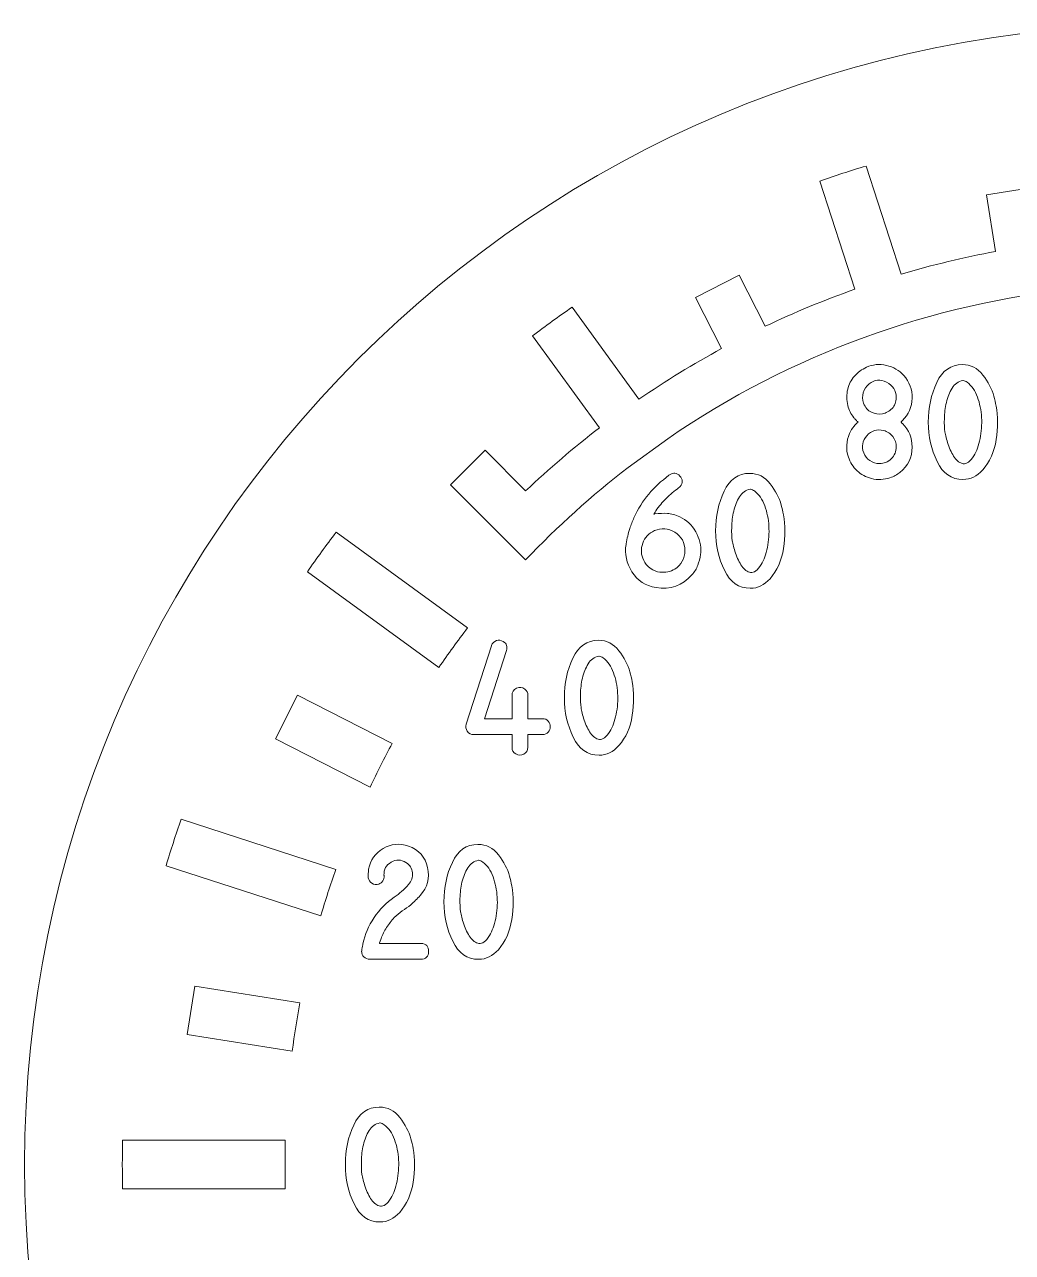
# Model space of a CAD drawing. Header units: millimetres. Extents: x -213 to 146, y -128 to 100.
# Drawn here: x -18.49 to -3.33, y -28.43 to -9.58 of the extents above; entities that cross this region are included whole.
import ezdxf

# ---------------------------------------------------------------- set-up
doc = ezdxf.new("R2010")
doc.units = ezdxf.units.MM
doc.header["$MEASUREMENT"] = 0
doc.layers.add('CUT', color=7, linetype='Continuous')
doc.layers.add('Engrave', color=7, linetype='Continuous')

msp = doc.modelspace()

# ---------------------------------------------------------------- linework, layer by layer
at = {"layer": 'CUT', "color": 250, "lineweight": 9}
msp.add_ellipse((-0.992, -27.0832), major_axis=(0, 17.5001), ratio=0.9999943, dxfattribs=at)
at = {"layer": 'Engrave', "color": 240, "lineweight": 9}
for points, knots in [([(14.7694, -24.3303), (14.7264, -24.084), (14.6776, -23.8387), (14.6231, -23.5947), (14.6231, -23.5947), (14.6231, -23.5947), (12.9113, -23.9352), (12.9113, -23.9352), (12.9113, -23.9352), (12.7604, -23.2687), (12.5619, -22.6141), (12.3171, -21.9762), (12.3171, -21.9762), (12.3171, -21.9762), (13.9296, -21.3083), (13.9296, -21.3083), (13.9296, -21.3083), (13.8393, -21.0751), (13.7436, -20.8441), (13.6425, -20.6154), (13.6425, -20.6154), (13.6425, -20.6154), (12.0301, -21.2833), (12.0301, -21.2833), (12.0301, -21.2833), (11.3709, -19.8034), (10.4647, -18.447), (9.3497, -17.2718), (9.3497, -17.2718), (9.3497, -17.2718), (10.5838, -16.0376), (10.5838, -16.0376), (10.5838, -16.0376), (10.4112, -15.8567), (10.2344, -15.6799), (10.0535, -15.5073), (10.0535, -15.5073), (10.0535, -15.5073), (8.8193, -16.7414), (8.8193, -16.7414), (8.8193, -16.7414), (7.644, -15.6264), (6.2878, -14.7201), (4.8078, -14.061), (4.8078, -14.061), (4.8078, -14.061), (5.4757, -12.4486), (5.4757, -12.4486), (5.4757, -12.4486), (5.247, -12.3475), (5.016, -12.2518), (4.7828, -12.1615), (4.7828, -12.1615), (4.7828, -12.1615), (4.1149, -13.774), (4.1149, -13.774), (4.1149, -13.774), (2.6024, -13.1937), (1.0025, -12.8754), (-0.617, -12.8328), (-0.617, -12.8328), (-0.617, -12.8328), (-0.617, -11.0875), (-0.617, -11.0875), (-0.617, -11.0875), (-0.8669, -11.0816), (-1.117, -11.0816), (-1.367, -11.0875), (-1.367, -11.0875), (-1.367, -11.0875), (-1.367, -12.8328), (-1.367, -12.8328), (-1.367, -12.8328), (-1.8633, -12.8458), (-2.3586, -12.8848), (-2.8508, -12.9496), (-2.8508, -12.9496), (-2.8508, -12.9496), (-2.9885, -12.0805), (-2.9885, -12.0805), (-2.9885, -12.0805), (-2.9885, -12.0805), (-3.7292, -12.1978), (-3.7292, -12.1978), (-3.7292, -12.1978), (-3.7292, -12.1978), (-3.5916, -13.0669), (-3.5916, -13.0669), (-3.5916, -13.0669), (-4.0798, -13.1574), (-4.5628, -13.2734), (-5.0389, -13.4144), (-5.0389, -13.4144), (-5.0389, -13.4144), (-5.5782, -11.7545), (-5.5782, -11.7545), (-5.5782, -11.7545), (-5.8178, -11.8261), (-6.0556, -11.9034), (-6.2915, -11.9862), (-6.2915, -11.9862), (-6.2915, -11.9862), (-5.7522, -13.6461), (-5.7522, -13.6461), (-5.7522, -13.6461), (-6.2202, -13.8119), (-6.6792, -14.002), (-7.1273, -14.2157), (-7.1273, -14.2157), (-7.1273, -14.2157), (-7.5268, -13.4317), (-7.5268, -13.4317), (-7.5268, -13.4317), (-7.5268, -13.4317), (-8.1951, -13.7722), (-8.1951, -13.7722), (-8.1951, -13.7722), (-8.1951, -13.7722), (-7.7956, -14.5562), (-7.7956, -14.5562), (-7.7956, -14.5562), (-8.2319, -14.7932), (-8.6555, -15.0528), (-9.0647, -15.3339), (-9.0647, -15.3339), (-9.0647, -15.3339), (-10.0906, -13.9219), (-10.0906, -13.9219), (-10.0906, -13.9219), (-10.2962, -14.0641), (-10.4985, -14.2111), (-10.6973, -14.3628), (-10.6973, -14.3628), (-10.6973, -14.3628), (-9.6714, -15.7748), (-9.6714, -15.7748), (-9.6714, -15.7748), (-10.0653, -16.0771), (-10.4431, -16.3997), (-10.8033, -16.7414), (-10.8033, -16.7414), (-10.8033, -16.7414), (-11.4255, -16.1192), (-11.4255, -16.1192), (-11.4255, -16.1192), (-11.4255, -16.1192), (-11.9558, -16.6496), (-11.9558, -16.6496), (-11.9558, -16.6496), (-11.9558, -16.6496), (-10.8031, -17.8023), (-10.8031, -17.8023), (-10.8031, -17.8023), (-10.3169, -17.2883), (-9.791, -16.8133), (-9.2304, -16.3818), (-9.2304, -16.3818), (-9.2304, -16.3818), (-8.6237, -15.9409), (-8.6237, -15.9409), (-8.6237, -15.9409), (-4.8326, -13.3356), (0.0247, -12.8414), (4.2628, -14.6297), (4.2628, -14.6297), (8.501, -16.418), (11.543, -20.2835), (12.3218, -24.8171), (12.3218, -24.8171), (12.3218, -24.8171), (14.7694, -24.3303), (14.7694, -24.3303)], [0, 0, 0, 0, 0.0227273, 0.0227273, 0.0227273, 0.0227273, 0.0454545, 0.0454545, 0.0454545, 0.0454545, 0.0681818, 0.0681818, 0.0681818, 0.0681818, 0.0909091, 0.0909091, 0.0909091, 0.0909091, 0.1136364, 0.1136364, 0.1136364, 0.1136364, 0.1363636, 0.1363636, 0.1363636, 0.1363636, 0.1590909, 0.1590909, 0.1590909, 0.1590909, 0.1818182, 0.1818182, 0.1818182, 0.1818182, 0.2045455, 0.2045455, 0.2045455, 0.2045455, 0.2272727, 0.2272727, 0.2272727, 0.2272727, 0.25, 0.25, 0.25, 0.25, 0.2727273, 0.2727273, 0.2727273, 0.2727273, 0.2954545, 0.2954545, 0.2954545, 0.2954545, 0.3181818, 0.3181818, 0.3181818, 0.3181818, 0.3409091, 0.3409091, 0.3409091, 0.3409091, 0.3636364, 0.3636364, 0.3636364, 0.3636364, 0.3863636, 0.3863636, 0.3863636, 0.3863636, 0.4090909, 0.4090909, 0.4090909, 0.4090909, 0.4318182, 0.4318182, 0.4318182, 0.4318182, 0.4545455, 0.4545455, 0.4545455, 0.4545455, 0.4772727, 0.4772727, 0.4772727, 0.4772727, 0.5, 0.5, 0.5, 0.5, 0.5227273, 0.5227273, 0.5227273, 0.5227273, 0.5454545, 0.5454545, 0.5454545, 0.5454545, 0.5681818, 0.5681818, 0.5681818, 0.5681818, 0.5909091, 0.5909091, 0.5909091, 0.5909091, 0.6136364, 0.6136364, 0.6136364, 0.6136364, 0.6363636, 0.6363636, 0.6363636, 0.6363636, 0.6590909, 0.6590909, 0.6590909, 0.6590909, 0.6818182, 0.6818182, 0.6818182, 0.6818182, 0.7045455, 0.7045455, 0.7045455, 0.7045455, 0.7272727, 0.7272727, 0.7272727, 0.7272727, 0.75, 0.75, 0.75, 0.75, 0.7727273, 0.7727273, 0.7727273, 0.7727273, 0.7954545, 0.7954545, 0.7954545, 0.7954545, 0.8181818, 0.8181818, 0.8181818, 0.8181818, 0.8409091, 0.8409091, 0.8409091, 0.8409091, 0.8636364, 0.8636364, 0.8636364, 0.8636364, 0.8863636, 0.8863636, 0.8863636, 0.8863636, 0.9090909, 0.9090909, 0.9090909, 0.9090909, 0.9318182, 0.9318182, 0.9318182, 0.9318182, 0.9545455, 0.9545455, 0.9545455, 0.9545455, 1, 1, 1, 1]), ([(-5.0211, -15.6626), (-5.0308, -15.6723), (-5.0379, -15.6788), (-5.0426, -15.6814), (-5.0426, -15.6814), (-5.0473, -15.6844), (-5.0429, -15.6908), (-5.0296, -15.7014), (-5.0296, -15.7014), (-5.0285, -15.7029), (-5.0273, -15.7044), (-5.0258, -15.7055), (-5.0258, -15.7055), (-5.0243, -15.7067), (-5.0229, -15.7079), (-5.0211, -15.7091), (-5.0211, -15.7091), (-4.9223, -15.8078), (-4.8729, -15.9275), (-4.8729, -16.0683), (-4.8729, -16.0683), (-4.8729, -16.2279), (-4.9356, -16.3576), (-5.0608, -16.4575), (-5.0608, -16.4575), (-5.1037, -16.4919), (-5.1546, -16.5199), (-5.2131, -16.541), (-5.2131, -16.541), (-5.3016, -16.5722), (-5.3965, -16.5757), (-5.4982, -16.5522), (-5.4982, -16.5522), (-5.5814, -16.5316), (-5.6543, -16.4919), (-5.717, -16.4328), (-5.717, -16.4328), (-5.7796, -16.374), (-5.8243, -16.3038), (-5.8513, -16.2224), (-5.8513, -16.2224), (-5.891, -16.0983), (-5.8845, -15.9778), (-5.8325, -15.8608), (-5.8325, -15.8608), (-5.8254, -15.8458), (-5.8207, -15.8355), (-5.8178, -15.8296), (-5.8178, -15.8296), (-5.7966, -15.7905), (-5.7731, -15.7573), (-5.7478, -15.7296), (-5.7478, -15.7296), (-5.7411, -15.7223), (-5.7337, -15.7149), (-5.7261, -15.7079), (-5.7261, -15.7079), (-5.7181, -15.7005), (-5.7105, -15.6932), (-5.7023, -15.6858), (-5.7023, -15.6858), (-5.7137, -15.675), (-5.7249, -15.6641), (-5.7355, -15.6535), (-5.7355, -15.6535), (-5.7461, -15.6429), (-5.7566, -15.6312), (-5.7669, -15.6185), (-5.7669, -15.6185), (-5.8128, -15.5618), (-5.8437, -15.5), (-5.859, -15.4336), (-5.859, -15.4336), (-5.8798, -15.3475), (-5.8804, -15.2634), (-5.8607, -15.1819), (-5.8607, -15.1819), (-5.8425, -15.1061), (-5.8078, -15.0391), (-5.7569, -14.9806), (-5.7569, -14.9806), (-5.7061, -14.9218), (-5.6455, -14.8765), (-5.575, -14.8445), (-5.575, -14.8445), (-5.4782, -14.8006), (-5.3762, -14.7909), (-5.2686, -14.8153), (-5.2686, -14.8153), (-5.161, -14.8397), (-5.0723, -14.8915), (-5.002, -14.97), (-5.002, -14.97), (-4.9132, -15.0699), (-4.8703, -15.1866), (-4.8738, -15.3201), (-4.8738, -15.3201), (-4.8773, -15.4536), (-4.9264, -15.5679), (-5.0211, -15.6626)], [0, 0, 0, 0, 0.0384615, 0.0384615, 0.0384615, 0.0384615, 0.0769231, 0.0769231, 0.0769231, 0.0769231, 0.1153846, 0.1153846, 0.1153846, 0.1153846, 0.1538462, 0.1538462, 0.1538462, 0.1538462, 0.1923077, 0.1923077, 0.1923077, 0.1923077, 0.2307692, 0.2307692, 0.2307692, 0.2307692, 0.2692308, 0.2692308, 0.2692308, 0.2692308, 0.3076923, 0.3076923, 0.3076923, 0.3076923, 0.3461538, 0.3461538, 0.3461538, 0.3461538, 0.3846154, 0.3846154, 0.3846154, 0.3846154, 0.4230769, 0.4230769, 0.4230769, 0.4230769, 0.4615385, 0.4615385, 0.4615385, 0.4615385, 0.5, 0.5, 0.5, 0.5, 0.5384615, 0.5384615, 0.5384615, 0.5384615, 0.5769231, 0.5769231, 0.5769231, 0.5769231, 0.6153846, 0.6153846, 0.6153846, 0.6153846, 0.6538462, 0.6538462, 0.6538462, 0.6538462, 0.6923077, 0.6923077, 0.6923077, 0.6923077, 0.7307692, 0.7307692, 0.7307692, 0.7307692, 0.7692308, 0.7692308, 0.7692308, 0.7692308, 0.8076923, 0.8076923, 0.8076923, 0.8076923, 0.8461538, 0.8461538, 0.8461538, 0.8461538, 0.8846154, 0.8846154, 0.8846154, 0.8846154, 0.9230769, 0.9230769, 0.9230769, 0.9230769, 1, 1, 1, 1]), ([(-4.103, -14.803), (-3.9742, -14.803), (-3.8693, -14.8565), (-3.7875, -14.9632), (-3.7875, -14.9632), (-3.7061, -15.0699), (-3.6497, -15.1784), (-3.6179, -15.2887), (-3.6179, -15.2887), (-3.6047, -15.3369), (-3.5932, -15.3874), (-3.5835, -15.4404), (-3.5835, -15.4404), (-3.5541, -15.597), (-3.5541, -15.7687), (-3.5832, -15.9554), (-3.5832, -15.9554), (-3.612, -16.1421), (-3.6808, -16.2967), (-3.7893, -16.4196), (-3.7893, -16.4196), (-3.8766, -16.5178), (-3.9777, -16.5669), (-4.0924, -16.5669), (-4.0924, -16.5669), (-4.2688, -16.5669), (-4.4014, -16.4749), (-4.4899, -16.2911), (-4.4899, -16.2911), (-4.5786, -16.1074), (-4.6236, -15.9054), (-4.6242, -15.6849), (-4.6242, -15.6849), (-4.6251, -15.4645), (-4.5822, -15.2622), (-4.4957, -15.0785), (-4.4957, -15.0785), (-4.409, -14.8947), (-4.2779, -14.803), (-4.103, -14.803)], [0, 0, 0, 0, 0.0909091, 0.0909091, 0.0909091, 0.0909091, 0.1818182, 0.1818182, 0.1818182, 0.1818182, 0.2727273, 0.2727273, 0.2727273, 0.2727273, 0.3636364, 0.3636364, 0.3636364, 0.3636364, 0.4545455, 0.4545455, 0.4545455, 0.4545455, 0.5454545, 0.5454545, 0.5454545, 0.5454545, 0.6363636, 0.6363636, 0.6363636, 0.6363636, 0.7272727, 0.7272727, 0.7272727, 0.7272727, 0.8181818, 0.8181818, 0.8181818, 0.8181818, 1, 1, 1, 1]), ([(-5.1166, -15.306), (-5.1166, -15.2025), (-5.1657, -15.1255), (-5.2639, -15.0743), (-5.2639, -15.0743), (-5.3621, -15.0232), (-5.4518, -15.032), (-5.5326, -15.1011), (-5.5326, -15.1011), (-5.5758, -15.1384), (-5.6058, -15.1828), (-5.6226, -15.2346), (-5.6226, -15.2346), (-5.6396, -15.2863), (-5.6376, -15.3395), (-5.617, -15.3948), (-5.617, -15.3948), (-5.5923, -15.4618), (-5.5523, -15.5083), (-5.4968, -15.5341), (-5.4968, -15.5341), (-5.4415, -15.56), (-5.3856, -15.5679), (-5.3295, -15.5579), (-5.3295, -15.5579), (-5.273, -15.548), (-5.2237, -15.5212), (-5.1807, -15.4783), (-5.1807, -15.4783), (-5.1381, -15.4351), (-5.1166, -15.3777), (-5.1166, -15.306)], [0, 0, 0, 0, 0.1111111, 0.1111111, 0.1111111, 0.1111111, 0.2222222, 0.2222222, 0.2222222, 0.2222222, 0.3333333, 0.3333333, 0.3333333, 0.3333333, 0.4444444, 0.4444444, 0.4444444, 0.4444444, 0.5555556, 0.5555556, 0.5555556, 0.5555556, 0.6666667, 0.6666667, 0.6666667, 0.6666667, 0.7777778, 0.7777778, 0.7777778, 0.7777778, 1, 1, 1, 1]), ([(-4.0968, -15.0467), (-4.165, -15.0605), (-4.2194, -15.0996), (-4.2591, -15.164), (-4.2591, -15.164), (-4.2991, -15.2281), (-4.3285, -15.3013), (-4.3476, -15.3836), (-4.3476, -15.3836), (-4.3664, -15.4656), (-4.3767, -15.5485), (-4.3784, -15.6323), (-4.3784, -15.6323), (-4.3802, -15.7161), (-4.377, -15.7843), (-4.369, -15.8366), (-4.369, -15.8366), (-4.362, -15.886), (-4.3458, -15.9495), (-4.3199, -16.0274), (-4.3199, -16.0274), (-4.2941, -16.1051), (-4.2614, -16.1721), (-4.222, -16.2279), (-4.222, -16.2279), (-4.1829, -16.2841), (-4.138, -16.3161), (-4.0874, -16.3244), (-4.0874, -16.3244), (-4.0368, -16.3329), (-3.983, -16.292), (-3.9263, -16.2027), (-3.9263, -16.2027), (-3.8831, -16.1336), (-3.851, -16.046), (-3.8299, -15.9398), (-3.8299, -15.9398), (-3.8087, -15.8337), (-3.8011, -15.7252), (-3.8075, -15.6144), (-3.8075, -15.6144), (-3.8137, -15.5036), (-3.8349, -15.3989), (-3.8707, -15.3007), (-3.8707, -15.3007), (-3.9066, -15.2025), (-3.9595, -15.127), (-4.0298, -15.0735), (-4.0298, -15.0735), (-4.0509, -15.0585), (-4.0709, -15.0497), (-4.09, -15.0467), (-4.09, -15.0467), (-4.0906, -15.0467), (-4.0912, -15.0467), (-4.0921, -15.0467), (-4.0921, -15.0467), (-4.093, -15.0467), (-4.0945, -15.0467), (-4.0968, -15.0467)], [0, 0, 0, 0, 0.0625, 0.0625, 0.0625, 0.0625, 0.125, 0.125, 0.125, 0.125, 0.1875, 0.1875, 0.1875, 0.1875, 0.25, 0.25, 0.25, 0.25, 0.3125, 0.3125, 0.3125, 0.3125, 0.375, 0.375, 0.375, 0.375, 0.4375, 0.4375, 0.4375, 0.4375, 0.5, 0.5, 0.5, 0.5, 0.5625, 0.5625, 0.5625, 0.5625, 0.625, 0.625, 0.625, 0.625, 0.6875, 0.6875, 0.6875, 0.6875, 0.75, 0.75, 0.75, 0.75, 0.8125, 0.8125, 0.8125, 0.8125, 0.875, 0.875, 0.875, 0.875, 1, 1, 1, 1]), ([(-5.1166, -16.0657), (-5.1166, -16.0077), (-5.1346, -15.9551), (-5.1704, -15.9081), (-5.1704, -15.9081), (-5.2063, -15.861), (-5.2528, -15.8302), (-5.3095, -15.8158), (-5.3095, -15.8158), (-5.413, -15.7899), (-5.4988, -15.8164), (-5.5676, -15.8946), (-5.5676, -15.8946), (-5.6361, -15.9731), (-5.6523, -16.061), (-5.6161, -16.1586), (-5.6161, -16.1586), (-5.5979, -16.2079), (-5.5664, -16.2479), (-5.5218, -16.2779), (-5.5218, -16.2779), (-5.4774, -16.3082), (-5.4286, -16.3232), (-5.3751, -16.3232), (-5.3751, -16.3232), (-5.3039, -16.3232), (-5.2431, -16.2982), (-5.1925, -16.2482), (-5.1925, -16.2482), (-5.1419, -16.1982), (-5.1166, -16.1374), (-5.1166, -16.0657)], [0, 0, 0, 0, 0.1111111, 0.1111111, 0.1111111, 0.1111111, 0.2222222, 0.2222222, 0.2222222, 0.2222222, 0.3333333, 0.3333333, 0.3333333, 0.3333333, 0.4444444, 0.4444444, 0.4444444, 0.4444444, 0.5555556, 0.5555556, 0.5555556, 0.5555556, 0.6666667, 0.6666667, 0.6666667, 0.6666667, 0.7777778, 0.7777778, 0.7777778, 0.7777778, 1, 1, 1, 1]), ([(-9.2629, -17.5626), (-9.2629, -17.5626), (-9.2611, -17.5523), (-9.2611, -17.5523), (-9.2611, -17.5523), (-9.2534, -17.5132), (-9.2458, -17.4744), (-9.2373, -17.4359), (-9.2373, -17.4359), (-9.229, -17.3977), (-9.2182, -17.3595), (-9.2049, -17.3215), (-9.2049, -17.3215), (-9.1867, -17.2633), (-9.1655, -17.2086), (-9.1411, -17.1569), (-9.1411, -17.1569), (-9.0782, -17.017), (-9.0027, -16.895), (-8.9148, -16.7912), (-8.9148, -16.7912), (-8.8269, -16.6877), (-8.7234, -16.591), (-8.6037, -16.5016), (-8.6037, -16.5016), (-8.6037, -16.5016), (-8.5952, -16.4954), (-8.5952, -16.4954), (-8.5952, -16.4954), (-8.5367, -16.4563), (-8.4838, -16.4625), (-8.4368, -16.5137), (-8.4368, -16.5137), (-8.3897, -16.5648), (-8.3877, -16.6174), (-8.4309, -16.6721), (-8.4309, -16.6721), (-8.4382, -16.6812), (-8.4465, -16.6886), (-8.4556, -16.6945), (-8.4556, -16.6945), (-8.5229, -16.745), (-8.5864, -16.7991), (-8.6464, -16.8573), (-8.6464, -16.8573), (-8.7066, -16.9153), (-8.7596, -16.9796), (-8.8054, -17.0502), (-8.8054, -17.0502), (-8.8145, -17.0652), (-8.8219, -17.0761), (-8.8269, -17.0828), (-8.8269, -17.0828), (-8.8269, -17.0828), (-8.8313, -17.0908), (-8.8313, -17.0908), (-8.8313, -17.0908), (-8.8313, -17.0908), (-8.8363, -17.0993), (-8.8363, -17.0993), (-8.8363, -17.0993), (-8.8363, -17.0993), (-8.8304, -17.0975), (-8.8304, -17.0975), (-8.8304, -17.0975), (-8.8304, -17.0975), (-8.8242, -17.0966), (-8.8242, -17.0966), (-8.8242, -17.0966), (-8.7501, -17.0863), (-8.6849, -17.0834), (-8.6284, -17.0875), (-8.6284, -17.0875), (-8.572, -17.0919), (-8.5082, -17.1099), (-8.4376, -17.1413), (-8.4376, -17.1413), (-8.3359, -17.1881), (-8.2548, -17.2642), (-8.1942, -17.37), (-8.1942, -17.37), (-8.1337, -17.4762), (-8.1078, -17.5841), (-8.1163, -17.6943), (-8.1163, -17.6943), (-8.1181, -17.7117), (-8.119, -17.7199), (-8.119, -17.7193), (-8.119, -17.7193), (-8.1287, -17.7769), (-8.1434, -17.8319), (-8.1625, -17.8848), (-8.1625, -17.8848), (-8.1816, -17.9374), (-8.211, -17.9859), (-8.2507, -18.0303), (-8.2507, -18.0303), (-8.4006, -18.1961), (-8.5846, -18.2617), (-8.8028, -18.2267), (-8.8028, -18.2267), (-8.9648, -18.1997), (-9.0876, -18.1191), (-9.172, -17.9851), (-9.172, -17.9851), (-9.2561, -17.851), (-9.2864, -17.7102), (-9.2629, -17.5626)], [0, 0, 0, 0, 0.0357143, 0.0357143, 0.0357143, 0.0357143, 0.0714286, 0.0714286, 0.0714286, 0.0714286, 0.1071429, 0.1071429, 0.1071429, 0.1071429, 0.1428571, 0.1428571, 0.1428571, 0.1428571, 0.1785714, 0.1785714, 0.1785714, 0.1785714, 0.2142857, 0.2142857, 0.2142857, 0.2142857, 0.25, 0.25, 0.25, 0.25, 0.2857143, 0.2857143, 0.2857143, 0.2857143, 0.3214286, 0.3214286, 0.3214286, 0.3214286, 0.3571429, 0.3571429, 0.3571429, 0.3571429, 0.3928571, 0.3928571, 0.3928571, 0.3928571, 0.4285714, 0.4285714, 0.4285714, 0.4285714, 0.4642857, 0.4642857, 0.4642857, 0.4642857, 0.5, 0.5, 0.5, 0.5, 0.5357143, 0.5357143, 0.5357143, 0.5357143, 0.5714286, 0.5714286, 0.5714286, 0.5714286, 0.6071429, 0.6071429, 0.6071429, 0.6071429, 0.6428571, 0.6428571, 0.6428571, 0.6428571, 0.6785714, 0.6785714, 0.6785714, 0.6785714, 0.7142857, 0.7142857, 0.7142857, 0.7142857, 0.75, 0.75, 0.75, 0.75, 0.7857143, 0.7857143, 0.7857143, 0.7857143, 0.8214286, 0.8214286, 0.8214286, 0.8214286, 0.8571429, 0.8571429, 0.8571429, 0.8571429, 0.8928571, 0.8928571, 0.8928571, 0.8928571, 0.9285714, 0.9285714, 0.9285714, 0.9285714, 1, 1, 1, 1]), ([(-7.3664, -16.4731), (-7.2376, -16.4731), (-7.1327, -16.5266), (-7.0509, -16.6333), (-7.0509, -16.6333), (-6.9695, -16.74), (-6.9131, -16.8485), (-6.8813, -16.9588), (-6.8813, -16.9588), (-6.8681, -17.007), (-6.8566, -17.0575), (-6.8469, -17.1105), (-6.8469, -17.1105), (-6.8175, -17.2671), (-6.8175, -17.4388), (-6.8466, -17.6255), (-6.8466, -17.6255), (-6.8754, -17.8122), (-6.9442, -17.9668), (-7.0527, -18.0897), (-7.0527, -18.0897), (-7.14, -18.1879), (-7.2411, -18.237), (-7.3558, -18.237), (-7.3558, -18.237), (-7.5322, -18.237), (-7.6648, -18.145), (-7.7533, -17.9612), (-7.7533, -17.9612), (-7.842, -17.7775), (-7.887, -17.5755), (-7.8876, -17.355), (-7.8876, -17.355), (-7.8885, -17.1346), (-7.8456, -16.9323), (-7.7591, -16.7486), (-7.7591, -16.7486), (-7.6724, -16.5648), (-7.5413, -16.4731), (-7.3664, -16.4731)], [0, 0, 0, 0, 0.0909091, 0.0909091, 0.0909091, 0.0909091, 0.1818182, 0.1818182, 0.1818182, 0.1818182, 0.2727273, 0.2727273, 0.2727273, 0.2727273, 0.3636364, 0.3636364, 0.3636364, 0.3636364, 0.4545455, 0.4545455, 0.4545455, 0.4545455, 0.5454545, 0.5454545, 0.5454545, 0.5454545, 0.6363636, 0.6363636, 0.6363636, 0.6363636, 0.7272727, 0.7272727, 0.7272727, 0.7272727, 0.8181818, 0.8181818, 0.8181818, 0.8181818, 1, 1, 1, 1]), ([(-7.3602, -16.7168), (-7.4284, -16.7306), (-7.4828, -16.7697), (-7.5225, -16.8341), (-7.5225, -16.8341), (-7.5625, -16.8982), (-7.5919, -16.9714), (-7.611, -17.0537), (-7.611, -17.0537), (-7.6298, -17.1357), (-7.6401, -17.2186), (-7.6418, -17.3024), (-7.6418, -17.3024), (-7.6436, -17.3862), (-7.6404, -17.4544), (-7.6324, -17.5067), (-7.6324, -17.5067), (-7.6254, -17.5561), (-7.6092, -17.6196), (-7.5833, -17.6975), (-7.5833, -17.6975), (-7.5575, -17.7752), (-7.5248, -17.8422), (-7.4854, -17.898), (-7.4854, -17.898), (-7.4463, -17.9542), (-7.4014, -17.9862), (-7.3508, -17.9945), (-7.3508, -17.9945), (-7.3002, -18.003), (-7.2464, -17.9621), (-7.1897, -17.8728), (-7.1897, -17.8728), (-7.1465, -17.8037), (-7.1144, -17.7161), (-7.0933, -17.6099), (-7.0933, -17.6099), (-7.0721, -17.5038), (-7.0645, -17.3953), (-7.0709, -17.2845), (-7.0709, -17.2845), (-7.0771, -17.1737), (-7.0983, -17.069), (-7.1341, -16.9708), (-7.1341, -16.9708), (-7.17, -16.8726), (-7.2229, -16.7971), (-7.2932, -16.7436), (-7.2932, -16.7436), (-7.3143, -16.7286), (-7.3343, -16.7198), (-7.3534, -16.7168), (-7.3534, -16.7168), (-7.354, -16.7168), (-7.3546, -16.7168), (-7.3555, -16.7168), (-7.3555, -16.7168), (-7.3564, -16.7168), (-7.3579, -16.7168), (-7.3602, -16.7168)], [0, 0, 0, 0, 0.0625, 0.0625, 0.0625, 0.0625, 0.125, 0.125, 0.125, 0.125, 0.1875, 0.1875, 0.1875, 0.1875, 0.25, 0.25, 0.25, 0.25, 0.3125, 0.3125, 0.3125, 0.3125, 0.375, 0.375, 0.375, 0.375, 0.4375, 0.4375, 0.4375, 0.4375, 0.5, 0.5, 0.5, 0.5, 0.5625, 0.5625, 0.5625, 0.5625, 0.625, 0.625, 0.625, 0.625, 0.6875, 0.6875, 0.6875, 0.6875, 0.75, 0.75, 0.75, 0.75, 0.8125, 0.8125, 0.8125, 0.8125, 0.875, 0.875, 0.875, 0.875, 1, 1, 1, 1]), ([(-8.9915, -17.809), (-8.9736, -17.8536), (-8.9398, -17.8936), (-8.8904, -17.9292), (-8.8904, -17.9292), (-8.8407, -17.9645), (-8.7919, -17.9848), (-8.7443, -17.9898), (-8.7443, -17.9898), (-8.6575, -17.9989), (-8.5808, -17.983), (-8.5144, -17.9415), (-8.5144, -17.9415), (-8.4121, -17.8772), (-8.3609, -17.7831), (-8.3606, -17.659), (-8.3606, -17.659), (-8.3603, -17.535), (-8.4115, -17.4409), (-8.5144, -17.3765), (-8.5144, -17.3765), (-8.6158, -17.3139), (-8.7202, -17.306), (-8.8269, -17.3524), (-8.8269, -17.3524), (-8.9148, -17.3915), (-8.975, -17.4559), (-9.0074, -17.5453), (-9.0074, -17.5453), (-9.0397, -17.6349), (-9.0344, -17.7228), (-8.9915, -17.809)], [0, 0, 0, 0, 0.1111111, 0.1111111, 0.1111111, 0.1111111, 0.2222222, 0.2222222, 0.2222222, 0.2222222, 0.3333333, 0.3333333, 0.3333333, 0.3333333, 0.4444444, 0.4444444, 0.4444444, 0.4444444, 0.5555556, 0.5555556, 0.5555556, 0.5555556, 0.6666667, 0.6666667, 0.6666667, 0.6666667, 0.7777778, 0.7777778, 0.7777778, 0.7777778, 1, 1, 1, 1]), ([(-13.7123, -17.3777), (-13.8639, -17.5765), (-14.0109, -17.7788), (-14.1531, -17.9845), (-14.1531, -17.9845), (-14.1531, -17.9845), (-12.1341, -19.4513), (-12.1341, -19.4513), (-12.1341, -19.4513), (-11.9928, -19.245), (-11.8458, -19.0427), (-11.6933, -18.8446), (-11.6933, -18.8446), (-11.6933, -18.8446), (-13.7123, -17.3777), (-13.7123, -17.3777)], [0, 0, 0, 0, 0.2, 0.2, 0.2, 0.2, 0.4, 0.4, 0.4, 0.4, 0.6, 0.6, 0.6, 0.6, 1, 1, 1, 1]), ([(-11.6009, -20.483), (-11.6423, -20.483), (-11.6747, -20.4662), (-11.6985, -20.433), (-11.6985, -20.433), (-11.7223, -20.3998), (-11.7282, -20.3633), (-11.7161, -20.3236), (-11.7161, -20.3236), (-11.7161, -20.3236), (-11.3295, -19.1195), (-11.3295, -19.1195), (-11.3295, -19.1195), (-11.3295, -19.1189), (-11.3295, -19.118), (-11.3292, -19.1168), (-11.3292, -19.1168), (-11.329, -19.1157), (-11.3284, -19.1145), (-11.3278, -19.1136), (-11.3278, -19.1136), (-11.3134, -19.0768), (-11.2884, -19.0527), (-11.2528, -19.0413), (-11.2528, -19.0413), (-11.2172, -19.0295), (-11.1823, -19.0339), (-11.1479, -19.0539), (-11.1479, -19.0539), (-11.0944, -19.0874), (-11.0779, -19.1342), (-11.0979, -19.1944), (-11.0979, -19.1944), (-11.0979, -19.1944), (-11.4339, -20.2393), (-11.4339, -20.2393), (-11.4339, -20.2393), (-11.4339, -20.2393), (-11.0126, -20.2393), (-11.0126, -20.2393), (-11.0126, -20.2393), (-11.0126, -20.2393), (-11.0126, -19.8818), (-11.0126, -19.8818), (-11.0126, -19.8818), (-11.0126, -19.83), (-10.9894, -19.7933), (-10.943, -19.7715), (-10.943, -19.7715), (-10.8962, -19.7498), (-10.8533, -19.7545), (-10.8136, -19.7862), (-10.8136, -19.7862), (-10.7839, -19.8103), (-10.7689, -19.8421), (-10.7689, -19.8818), (-10.7689, -19.8818), (-10.7689, -19.8818), (-10.7689, -20.2393), (-10.7689, -20.2393), (-10.7689, -20.2393), (-10.7689, -20.2393), (-10.5458, -20.2393), (-10.5458, -20.2393), (-10.5458, -20.2393), (-10.5061, -20.2393), (-10.4764, -20.2519), (-10.4561, -20.2775), (-10.4561, -20.2775), (-10.4361, -20.3031), (-10.4261, -20.331), (-10.4261, -20.3616), (-10.4261, -20.3616), (-10.4261, -20.3918), (-10.4361, -20.4198), (-10.4561, -20.445), (-10.4561, -20.445), (-10.4764, -20.4703), (-10.5061, -20.483), (-10.5458, -20.483), (-10.5458, -20.483), (-10.5458, -20.483), (-10.7689, -20.483), (-10.7689, -20.483), (-10.7689, -20.483), (-10.7689, -20.4903), (-10.7689, -20.5244), (-10.7689, -20.5853), (-10.7689, -20.5853), (-10.7689, -20.6461), (-10.7689, -20.677), (-10.7689, -20.6776), (-10.7689, -20.6776), (-10.7689, -20.7276), (-10.7901, -20.7631), (-10.8327, -20.7843), (-10.8327, -20.7843), (-10.8739, -20.804), (-10.9141, -20.8028), (-10.9535, -20.7808), (-10.9535, -20.7808), (-10.9929, -20.759), (-11.0123, -20.7246), (-11.0117, -20.6776), (-11.0117, -20.6776), (-11.0117, -20.6735), (-11.012, -20.642), (-11.012, -20.5829), (-11.012, -20.5829), (-11.0123, -20.5235), (-11.0126, -20.4903), (-11.0126, -20.483), (-11.0126, -20.483), (-11.0126, -20.483), (-11.6009, -20.483), (-11.6009, -20.483)], [0, 0, 0, 0, 0.0333333, 0.0333333, 0.0333333, 0.0333333, 0.0666667, 0.0666667, 0.0666667, 0.0666667, 0.1, 0.1, 0.1, 0.1, 0.1333333, 0.1333333, 0.1333333, 0.1333333, 0.1666667, 0.1666667, 0.1666667, 0.1666667, 0.2, 0.2, 0.2, 0.2, 0.2333333, 0.2333333, 0.2333333, 0.2333333, 0.2666667, 0.2666667, 0.2666667, 0.2666667, 0.3, 0.3, 0.3, 0.3, 0.3333333, 0.3333333, 0.3333333, 0.3333333, 0.3666667, 0.3666667, 0.3666667, 0.3666667, 0.4, 0.4, 0.4, 0.4, 0.4333333, 0.4333333, 0.4333333, 0.4333333, 0.4666667, 0.4666667, 0.4666667, 0.4666667, 0.5, 0.5, 0.5, 0.5, 0.5333333, 0.5333333, 0.5333333, 0.5333333, 0.5666667, 0.5666667, 0.5666667, 0.5666667, 0.6, 0.6, 0.6, 0.6, 0.6333333, 0.6333333, 0.6333333, 0.6333333, 0.6666667, 0.6666667, 0.6666667, 0.6666667, 0.7, 0.7, 0.7, 0.7, 0.7333333, 0.7333333, 0.7333333, 0.7333333, 0.7666667, 0.7666667, 0.7666667, 0.7666667, 0.8, 0.8, 0.8, 0.8, 0.8333333, 0.8333333, 0.8333333, 0.8333333, 0.8666667, 0.8666667, 0.8666667, 0.8666667, 0.9, 0.9, 0.9, 0.9, 0.9333333, 0.9333333, 0.9333333, 0.9333333, 1, 1, 1, 1]), ([(-9.6874, -19.0351), (-9.5586, -19.0351), (-9.4537, -19.0886), (-9.3719, -19.1953), (-9.3719, -19.1953), (-9.2905, -19.302), (-9.2341, -19.4105), (-9.2023, -19.5208), (-9.2023, -19.5208), (-9.1891, -19.569), (-9.1776, -19.6195), (-9.1679, -19.6725), (-9.1679, -19.6725), (-9.1385, -19.8291), (-9.1385, -20.0008), (-9.1676, -20.1875), (-9.1676, -20.1875), (-9.1964, -20.3742), (-9.2652, -20.5288), (-9.3737, -20.6517), (-9.3737, -20.6517), (-9.461, -20.7499), (-9.5621, -20.799), (-9.6768, -20.799), (-9.6768, -20.799), (-9.8532, -20.799), (-9.9858, -20.707), (-10.0743, -20.5232), (-10.0743, -20.5232), (-10.163, -20.3395), (-10.208, -20.1375), (-10.2086, -19.917), (-10.2086, -19.917), (-10.2095, -19.6966), (-10.1666, -19.4943), (-10.0801, -19.3106), (-10.0801, -19.3106), (-9.9934, -19.1268), (-9.8623, -19.0351), (-9.6874, -19.0351)], [0, 0, 0, 0, 0.0909091, 0.0909091, 0.0909091, 0.0909091, 0.1818182, 0.1818182, 0.1818182, 0.1818182, 0.2727273, 0.2727273, 0.2727273, 0.2727273, 0.3636364, 0.3636364, 0.3636364, 0.3636364, 0.4545455, 0.4545455, 0.4545455, 0.4545455, 0.5454545, 0.5454545, 0.5454545, 0.5454545, 0.6363636, 0.6363636, 0.6363636, 0.6363636, 0.7272727, 0.7272727, 0.7272727, 0.7272727, 0.8181818, 0.8181818, 0.8181818, 0.8181818, 1, 1, 1, 1]), ([(-9.6812, -19.2788), (-9.7494, -19.2926), (-9.8038, -19.3317), (-9.8435, -19.3961), (-9.8435, -19.3961), (-9.8835, -19.4602), (-9.9129, -19.5334), (-9.932, -19.6157), (-9.932, -19.6157), (-9.9508, -19.6977), (-9.9611, -19.7806), (-9.9628, -19.8644), (-9.9628, -19.8644), (-9.9646, -19.9482), (-9.9614, -20.0164), (-9.9534, -20.0687), (-9.9534, -20.0687), (-9.9464, -20.1181), (-9.9302, -20.1816), (-9.9043, -20.2595), (-9.9043, -20.2595), (-9.8785, -20.3372), (-9.8458, -20.4042), (-9.8064, -20.46), (-9.8064, -20.46), (-9.7673, -20.5162), (-9.7224, -20.5482), (-9.6718, -20.5565), (-9.6718, -20.5565), (-9.6212, -20.565), (-9.5674, -20.5241), (-9.5107, -20.4348), (-9.5107, -20.4348), (-9.4675, -20.3657), (-9.4354, -20.2781), (-9.4143, -20.1719), (-9.4143, -20.1719), (-9.3931, -20.0658), (-9.3855, -19.9573), (-9.3919, -19.8465), (-9.3919, -19.8465), (-9.3981, -19.7357), (-9.4193, -19.631), (-9.4551, -19.5328), (-9.4551, -19.5328), (-9.491, -19.4346), (-9.5439, -19.3591), (-9.6142, -19.3056), (-9.6142, -19.3056), (-9.6353, -19.2906), (-9.6553, -19.2818), (-9.6744, -19.2788), (-9.6744, -19.2788), (-9.675, -19.2788), (-9.6756, -19.2788), (-9.6765, -19.2788), (-9.6765, -19.2788), (-9.6774, -19.2788), (-9.6789, -19.2788), (-9.6812, -19.2788)], [0, 0, 0, 0, 0.0625, 0.0625, 0.0625, 0.0625, 0.125, 0.125, 0.125, 0.125, 0.1875, 0.1875, 0.1875, 0.1875, 0.25, 0.25, 0.25, 0.25, 0.3125, 0.3125, 0.3125, 0.3125, 0.375, 0.375, 0.375, 0.375, 0.4375, 0.4375, 0.4375, 0.4375, 0.5, 0.5, 0.5, 0.5, 0.5625, 0.5625, 0.5625, 0.5625, 0.625, 0.625, 0.625, 0.625, 0.6875, 0.6875, 0.6875, 0.6875, 0.75, 0.75, 0.75, 0.75, 0.8125, 0.8125, 0.8125, 0.8125, 0.875, 0.875, 0.875, 0.875, 1, 1, 1, 1]), ([(-14.6433, -20.5482), (-14.6433, -20.5482), (-14.3028, -19.88), (-14.3028, -19.88), (-14.3028, -19.88), (-14.3028, -19.88), (-12.8503, -20.6201), (-12.8503, -20.6201), (-12.8503, -20.6201), (-12.97, -20.8396), (-13.0835, -21.0625), (-13.1908, -21.2883), (-13.1908, -21.2883), (-13.1908, -21.2883), (-14.6433, -20.5482), (-14.6433, -20.5482)], [0, 0, 0, 0, 0.2, 0.2, 0.2, 0.2, 0.4, 0.4, 0.4, 0.4, 0.6, 0.6, 0.6, 0.6, 1, 1, 1, 1]), ([(-16.0888, -21.7835), (-16.1716, -22.0194), (-16.2489, -22.2572), (-16.3206, -22.4968), (-16.3206, -22.4968), (-16.3206, -22.4968), (-13.9471, -23.268), (-13.9471, -23.268), (-13.9471, -23.268), (-13.8765, -23.0281), (-13.7992, -22.7903), (-13.7153, -22.5547), (-13.7153, -22.5547), (-13.7153, -22.5547), (-16.0888, -21.7835), (-16.0888, -21.7835)], [0, 0, 0, 0, 0.2, 0.2, 0.2, 0.2, 0.4, 0.4, 0.4, 0.4, 0.6, 0.6, 0.6, 0.6, 1, 1, 1, 1]), ([(-13.1975, -23.9319), (-13.2313, -23.9319), (-13.2601, -23.9202), (-13.2839, -23.8966), (-13.2839, -23.8966), (-13.3077, -23.8731), (-13.3198, -23.844), (-13.3198, -23.8096), (-13.3198, -23.8096), (-13.3198, -23.8084), (-13.3169, -23.7902), (-13.3107, -23.7549), (-13.3107, -23.7549), (-13.3048, -23.7197), (-13.3013, -23.6994), (-13.3001, -23.6941), (-13.3001, -23.6941), (-13.2707, -23.5536), (-13.2137, -23.4198), (-13.129, -23.2928), (-13.129, -23.2928), (-13.0443, -23.1661), (-12.942, -23.062), (-12.8221, -22.9812), (-12.8221, -22.9812), (-12.7795, -22.9524), (-12.7409, -22.9224), (-12.7063, -22.8912), (-12.7063, -22.8912), (-12.6713, -22.8598), (-12.636, -22.8245), (-12.5998, -22.7857), (-12.5998, -22.7857), (-12.5534, -22.7328), (-12.5331, -22.6728), (-12.539, -22.6055), (-12.539, -22.6055), (-12.5452, -22.5384), (-12.5784, -22.4852), (-12.6392, -22.4461), (-12.6392, -22.4461), (-12.7139, -22.3997), (-12.7897, -22.3985), (-12.8668, -22.4429), (-12.8668, -22.4429), (-12.9438, -22.487), (-12.9805, -22.5531), (-12.977, -22.6407), (-12.977, -22.6407), (-12.977, -22.6425), (-12.9767, -22.6446), (-12.9764, -22.6463), (-12.9764, -22.6463), (-12.9764, -22.6484), (-12.9761, -22.6504), (-12.9761, -22.6522), (-12.9761, -22.6522), (-12.9726, -22.6784), (-12.9791, -22.7042), (-12.9952, -22.7292), (-12.9952, -22.7292), (-13.0111, -22.7542), (-13.0317, -22.7704), (-13.0561, -22.7777), (-13.0561, -22.7777), (-13.094, -22.7898), (-13.1293, -22.7863), (-13.1616, -22.7666), (-13.1616, -22.7666), (-13.1943, -22.7472), (-13.2128, -22.7184), (-13.2172, -22.6804), (-13.2172, -22.6804), (-13.219, -22.6754), (-13.2193, -22.654), (-13.2178, -22.6166), (-13.2178, -22.6166), (-13.2163, -22.5793), (-13.2148, -22.5575), (-13.2131, -22.5514), (-13.2131, -22.5514), (-13.1872, -22.41), (-13.1128, -22.3035), (-12.9902, -22.2321), (-12.9902, -22.2321), (-12.8677, -22.1607), (-12.7383, -22.1483), (-12.6025, -22.1948), (-12.6025, -22.1948), (-12.4411, -22.2509), (-12.3426, -22.3609), (-12.307, -22.5246), (-12.307, -22.5246), (-12.2715, -22.6884), (-12.3097, -22.8312), (-12.4223, -22.9535), (-12.4223, -22.9535), (-12.4452, -22.9782), (-12.4684, -23.0023), (-12.4916, -23.0262), (-12.4916, -23.0262), (-12.5149, -23.0503), (-12.5399, -23.0729), (-12.566, -23.0947), (-12.566, -23.0947), (-12.6075, -23.1293), (-12.651, -23.1611), (-12.6966, -23.1905), (-12.6966, -23.1905), (-12.7424, -23.2196), (-12.7833, -23.254), (-12.8194, -23.2937), (-12.8194, -23.2937), (-12.8606, -23.3395), (-12.8997, -23.3901), (-12.9362, -23.4454), (-12.9362, -23.4454), (-12.9726, -23.5004), (-13.0014, -23.5571), (-13.0226, -23.615), (-13.0226, -23.615), (-13.0243, -23.6185), (-13.0288, -23.6312), (-13.0361, -23.6529), (-13.0361, -23.6529), (-13.0432, -23.6747), (-13.0467, -23.6864), (-13.0467, -23.6882), (-13.0467, -23.6882), (-13.0467, -23.6882), (-12.4076, -23.6882), (-12.4076, -23.6882), (-12.4076, -23.6882), (-12.3285, -23.6935), (-12.29, -23.7352), (-12.2923, -23.814), (-12.2923, -23.814), (-12.2947, -23.8925), (-12.3344, -23.9319), (-12.412, -23.9319), (-12.412, -23.9319), (-12.412, -23.9319), (-13.1975, -23.9319), (-13.1975, -23.9319)], [0, 0, 0, 0, 0.027027, 0.027027, 0.027027, 0.027027, 0.0540541, 0.0540541, 0.0540541, 0.0540541, 0.0810811, 0.0810811, 0.0810811, 0.0810811, 0.1081081, 0.1081081, 0.1081081, 0.1081081, 0.1351351, 0.1351351, 0.1351351, 0.1351351, 0.1621622, 0.1621622, 0.1621622, 0.1621622, 0.1891892, 0.1891892, 0.1891892, 0.1891892, 0.2162162, 0.2162162, 0.2162162, 0.2162162, 0.2432432, 0.2432432, 0.2432432, 0.2432432, 0.2702703, 0.2702703, 0.2702703, 0.2702703, 0.2972973, 0.2972973, 0.2972973, 0.2972973, 0.3243243, 0.3243243, 0.3243243, 0.3243243, 0.3513514, 0.3513514, 0.3513514, 0.3513514, 0.3783784, 0.3783784, 0.3783784, 0.3783784, 0.4054054, 0.4054054, 0.4054054, 0.4054054, 0.4324324, 0.4324324, 0.4324324, 0.4324324, 0.4594595, 0.4594595, 0.4594595, 0.4594595, 0.4864865, 0.4864865, 0.4864865, 0.4864865, 0.5135135, 0.5135135, 0.5135135, 0.5135135, 0.5405405, 0.5405405, 0.5405405, 0.5405405, 0.5675676, 0.5675676, 0.5675676, 0.5675676, 0.5945946, 0.5945946, 0.5945946, 0.5945946, 0.6216216, 0.6216216, 0.6216216, 0.6216216, 0.6486486, 0.6486486, 0.6486486, 0.6486486, 0.6756757, 0.6756757, 0.6756757, 0.6756757, 0.7027027, 0.7027027, 0.7027027, 0.7027027, 0.7297297, 0.7297297, 0.7297297, 0.7297297, 0.7567568, 0.7567568, 0.7567568, 0.7567568, 0.7837838, 0.7837838, 0.7837838, 0.7837838, 0.8108108, 0.8108108, 0.8108108, 0.8108108, 0.8378378, 0.8378378, 0.8378378, 0.8378378, 0.8648649, 0.8648649, 0.8648649, 0.8648649, 0.8918919, 0.8918919, 0.8918919, 0.8918919, 0.9189189, 0.9189189, 0.9189189, 0.9189189, 0.9459459, 0.9459459, 0.9459459, 0.9459459, 1, 1, 1, 1]), ([(-11.5353, -22.1689), (-11.4065, -22.1689), (-11.3016, -22.2224), (-11.2198, -22.3291), (-11.2198, -22.3291), (-11.1384, -22.4358), (-11.082, -22.5443), (-11.0502, -22.6546), (-11.0502, -22.6546), (-11.037, -22.7028), (-11.0255, -22.7533), (-11.0158, -22.8063), (-11.0158, -22.8063), (-10.9864, -22.9629), (-10.9864, -23.1346), (-11.0155, -23.3213), (-11.0155, -23.3213), (-11.0443, -23.508), (-11.1131, -23.6626), (-11.2216, -23.7855), (-11.2216, -23.7855), (-11.3089, -23.8837), (-11.41, -23.9328), (-11.5247, -23.9328), (-11.5247, -23.9328), (-11.7011, -23.9328), (-11.8337, -23.8408), (-11.9222, -23.657), (-11.9222, -23.657), (-12.0109, -23.4733), (-12.0559, -23.2713), (-12.0565, -23.0508), (-12.0565, -23.0508), (-12.0574, -22.8304), (-12.0145, -22.6281), (-11.928, -22.4444), (-11.928, -22.4444), (-11.8413, -22.2606), (-11.7102, -22.1689), (-11.5353, -22.1689)], [0, 0, 0, 0, 0.0909091, 0.0909091, 0.0909091, 0.0909091, 0.1818182, 0.1818182, 0.1818182, 0.1818182, 0.2727273, 0.2727273, 0.2727273, 0.2727273, 0.3636364, 0.3636364, 0.3636364, 0.3636364, 0.4545455, 0.4545455, 0.4545455, 0.4545455, 0.5454545, 0.5454545, 0.5454545, 0.5454545, 0.6363636, 0.6363636, 0.6363636, 0.6363636, 0.7272727, 0.7272727, 0.7272727, 0.7272727, 0.8181818, 0.8181818, 0.8181818, 0.8181818, 1, 1, 1, 1]), ([(-11.5291, -22.4126), (-11.5973, -22.4264), (-11.6517, -22.4655), (-11.6914, -22.5299), (-11.6914, -22.5299), (-11.7314, -22.594), (-11.7608, -22.6672), (-11.7799, -22.7495), (-11.7799, -22.7495), (-11.7987, -22.8315), (-11.809, -22.9144), (-11.8107, -22.9982), (-11.8107, -22.9982), (-11.8125, -23.082), (-11.8093, -23.1502), (-11.8013, -23.2025), (-11.8013, -23.2025), (-11.7943, -23.2519), (-11.7781, -23.3154), (-11.7522, -23.3933), (-11.7522, -23.3933), (-11.7264, -23.471), (-11.6937, -23.538), (-11.6543, -23.5938), (-11.6543, -23.5938), (-11.6152, -23.65), (-11.5703, -23.682), (-11.5197, -23.6903), (-11.5197, -23.6903), (-11.4691, -23.6988), (-11.4153, -23.6579), (-11.3586, -23.5686), (-11.3586, -23.5686), (-11.3154, -23.4995), (-11.2833, -23.4119), (-11.2622, -23.3057), (-11.2622, -23.3057), (-11.241, -23.1996), (-11.2334, -23.0911), (-11.2398, -22.9803), (-11.2398, -22.9803), (-11.246, -22.8695), (-11.2672, -22.7648), (-11.303, -22.6666), (-11.303, -22.6666), (-11.3389, -22.5684), (-11.3918, -22.4929), (-11.4621, -22.4394), (-11.4621, -22.4394), (-11.4832, -22.4244), (-11.5032, -22.4156), (-11.5223, -22.4126), (-11.5223, -22.4126), (-11.5229, -22.4126), (-11.5235, -22.4126), (-11.5244, -22.4126), (-11.5244, -22.4126), (-11.5253, -22.4126), (-11.5268, -22.4126), (-11.5291, -22.4126)], [0, 0, 0, 0, 0.0625, 0.0625, 0.0625, 0.0625, 0.125, 0.125, 0.125, 0.125, 0.1875, 0.1875, 0.1875, 0.1875, 0.25, 0.25, 0.25, 0.25, 0.3125, 0.3125, 0.3125, 0.3125, 0.375, 0.375, 0.375, 0.375, 0.4375, 0.4375, 0.4375, 0.4375, 0.5, 0.5, 0.5, 0.5, 0.5625, 0.5625, 0.5625, 0.5625, 0.625, 0.625, 0.625, 0.625, 0.6875, 0.6875, 0.6875, 0.6875, 0.75, 0.75, 0.75, 0.75, 0.8125, 0.8125, 0.8125, 0.8125, 0.875, 0.875, 0.875, 0.875, 1, 1, 1, 1]), ([(-14.3844, -25.3416), (-14.3844, -25.3416), (-15.9946, -25.0866), (-15.9946, -25.0866), (-15.9946, -25.0866), (-15.9946, -25.0866), (-15.8772, -24.3458), (-15.8772, -24.3458), (-15.8772, -24.3458), (-15.8772, -24.3458), (-14.2671, -24.6008), (-14.2671, -24.6008), (-14.2671, -24.6008), (-14.3131, -24.8466), (-14.3522, -25.0936), (-14.3844, -25.3416)], [0, 0, 0, 0, 0.2, 0.2, 0.2, 0.2, 0.4, 0.4, 0.4, 0.4, 0.6, 0.6, 0.6, 0.6, 1, 1, 1, 1]), ([(-13.0485, -26.2012), (-12.9197, -26.2012), (-12.8148, -26.2547), (-12.733, -26.3614), (-12.733, -26.3614), (-12.6516, -26.4681), (-12.5952, -26.5766), (-12.5634, -26.6869), (-12.5634, -26.6869), (-12.5502, -26.7351), (-12.5387, -26.7856), (-12.529, -26.8386), (-12.529, -26.8386), (-12.4996, -26.9952), (-12.4996, -27.1669), (-12.5287, -27.3536), (-12.5287, -27.3536), (-12.5575, -27.5403), (-12.6263, -27.6949), (-12.7348, -27.8178), (-12.7348, -27.8178), (-12.8221, -27.916), (-12.9232, -27.9651), (-13.0379, -27.9651), (-13.0379, -27.9651), (-13.2143, -27.9651), (-13.3469, -27.8731), (-13.4354, -27.6893), (-13.4354, -27.6893), (-13.5241, -27.5056), (-13.5691, -27.3036), (-13.5697, -27.0831), (-13.5697, -27.0831), (-13.5706, -26.8627), (-13.5277, -26.6604), (-13.4412, -26.4767), (-13.4412, -26.4767), (-13.3545, -26.2929), (-13.2234, -26.2012), (-13.0485, -26.2012)], [0, 0, 0, 0, 0.0909091, 0.0909091, 0.0909091, 0.0909091, 0.1818182, 0.1818182, 0.1818182, 0.1818182, 0.2727273, 0.2727273, 0.2727273, 0.2727273, 0.3636364, 0.3636364, 0.3636364, 0.3636364, 0.4545455, 0.4545455, 0.4545455, 0.4545455, 0.5454545, 0.5454545, 0.5454545, 0.5454545, 0.6363636, 0.6363636, 0.6363636, 0.6363636, 0.7272727, 0.7272727, 0.7272727, 0.7272727, 0.8181818, 0.8181818, 0.8181818, 0.8181818, 1, 1, 1, 1]), ([(-13.0423, -26.4449), (-13.1105, -26.4587), (-13.1649, -26.4978), (-13.2046, -26.5622), (-13.2046, -26.5622), (-13.2446, -26.6263), (-13.274, -26.6995), (-13.2931, -26.7818), (-13.2931, -26.7818), (-13.3119, -26.8638), (-13.3222, -26.9467), (-13.3239, -27.0305), (-13.3239, -27.0305), (-13.3257, -27.1143), (-13.3225, -27.1825), (-13.3145, -27.2348), (-13.3145, -27.2348), (-13.3075, -27.2842), (-13.2913, -27.3477), (-13.2654, -27.4256), (-13.2654, -27.4256), (-13.2396, -27.5033), (-13.2069, -27.5703), (-13.1675, -27.6261), (-13.1675, -27.6261), (-13.1284, -27.6823), (-13.0835, -27.7143), (-13.0329, -27.7226), (-13.0329, -27.7226), (-12.9823, -27.7311), (-12.9285, -27.6902), (-12.8718, -27.6009), (-12.8718, -27.6009), (-12.8286, -27.5318), (-12.7965, -27.4442), (-12.7754, -27.338), (-12.7754, -27.338), (-12.7542, -27.2319), (-12.7466, -27.1234), (-12.753, -27.0126), (-12.753, -27.0126), (-12.7592, -26.9018), (-12.7804, -26.7971), (-12.8162, -26.6989), (-12.8162, -26.6989), (-12.8521, -26.6007), (-12.905, -26.5252), (-12.9753, -26.4717), (-12.9753, -26.4717), (-12.9964, -26.4567), (-13.0164, -26.4479), (-13.0355, -26.4449), (-13.0355, -26.4449), (-13.0361, -26.4449), (-13.0367, -26.4449), (-13.0376, -26.4449), (-13.0376, -26.4449), (-13.0385, -26.4449), (-13.04, -26.4449), (-13.0423, -26.4449)], [0, 0, 0, 0, 0.0625, 0.0625, 0.0625, 0.0625, 0.125, 0.125, 0.125, 0.125, 0.1875, 0.1875, 0.1875, 0.1875, 0.25, 0.25, 0.25, 0.25, 0.3125, 0.3125, 0.3125, 0.3125, 0.375, 0.375, 0.375, 0.375, 0.4375, 0.4375, 0.4375, 0.4375, 0.5, 0.5, 0.5, 0.5, 0.5625, 0.5625, 0.5625, 0.5625, 0.625, 0.625, 0.625, 0.625, 0.6875, 0.6875, 0.6875, 0.6875, 0.75, 0.75, 0.75, 0.75, 0.8125, 0.8125, 0.8125, 0.8125, 0.875, 0.875, 0.875, 0.875, 1, 1, 1, 1]), ([(-14.492, -27.4581), (-14.492, -27.4581), (-14.492, -26.7081), (-14.492, -26.7081), (-14.492, -26.7081), (-14.492, -26.7081), (-16.9876, -26.7081), (-16.9876, -26.7081), (-16.9876, -26.7081), (-16.9934, -26.958), (-16.9934, -27.2081), (-16.9876, -27.4581), (-16.9876, -27.4581), (-16.9876, -27.4581), (-14.492, -27.4581), (-14.492, -27.4581)], [0, 0, 0, 0, 0.2, 0.2, 0.2, 0.2, 0.4, 0.4, 0.4, 0.4, 0.6, 0.6, 0.6, 0.6, 1, 1, 1, 1])]:
    msp.add_open_spline(points, degree=3, knots=knots, dxfattribs=at)

doc.saveas('drawing.dxf')
